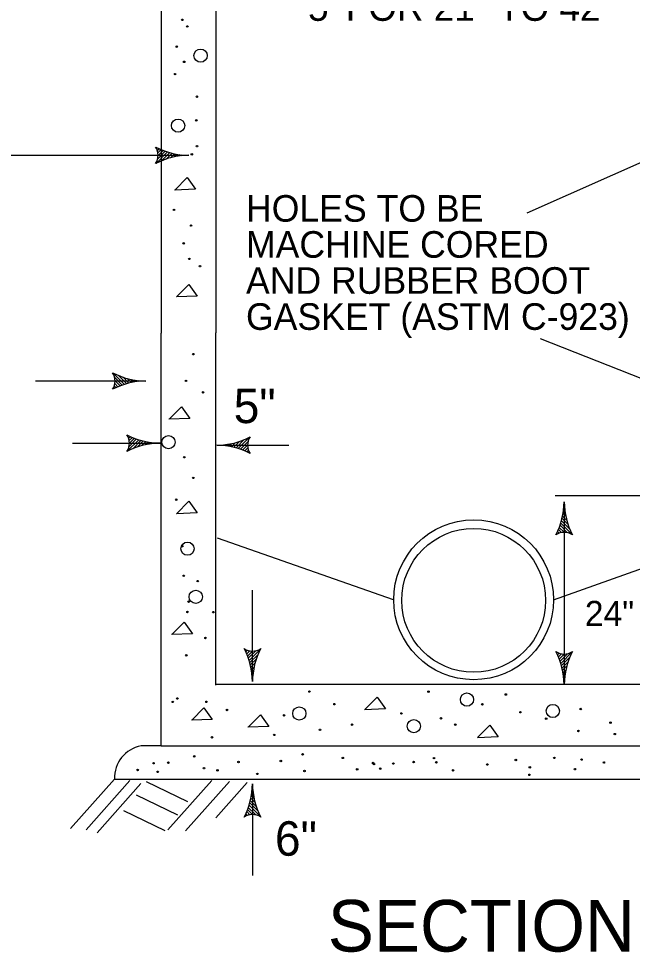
# Model space of a CAD drawing. Extents: x -952 to -721, y 1680 to 1979.
# Drawn here: x -873.9 to -826.8, y 1756.4 to 1828.1 of the extents above; entities that cross this region are included whole.
import ezdxf

# ---------------------------------------------------------------- set-up
doc = ezdxf.new("R2010")
doc.units = 0
doc.layers.add('1', color=7, linetype='Continuous')

msp = doc.modelspace()

# ---------------------------------------------------------------- linework, layer by layer
at = {"layer": '1'}
for p, q in [((-862.946, 1834.415), (-862.946, 1803.913)), ((-858.734, 1833.269), (-858.734, 1803.95)), ((-819.449, 1819.969), (-834.887, 1813.145)), ((-863.326, 1816.955), (-862.449, 1817.833)), ((-863.3, 1818.107), (-863.252, 1818.155)), ((-863.231, 1817.949), (-863.099, 1818.081)), ((-863.194, 1817.315), (-862.618, 1817.891)), ((-863.184, 1817.774), (-862.946, 1818.012)), ((-863.163, 1817.568), (-862.782, 1817.949)), ((-862.914, 1817.146), (-862.28, 1817.785)), ((-862.55, 1817.283), (-862.1, 1817.737)), ((-862.227, 1817.383), (-861.921, 1817.695)), ((-884.405, 1817.574), (-860.822, 1817.574)), ((-861.937, 1817.452), (-861.731, 1817.658)), ((-861.657, 1817.505), (-861.535, 1817.626)), ((-861.398, 1817.542), (-861.339, 1817.6)), ((-861.149, 1817.563), (-861.128, 1817.584)), ((-862.946, 1772.264), (-862.946, 1803.913)), ((-858.734, 1776.914), (-858.734, 1803.95)), ((-819.449, 1797.826), (-833.82, 1803.481)), ((-866.632, 1800.869), (-865.755, 1799.992)), ((-866.5, 1800.515), (-865.924, 1799.939)), ((-866.215, 1800.679), (-865.58, 1800.045)), ((-865.855, 1800.542), (-865.406, 1800.092)), ((-864.122, 1800.251), (-872.587, 1800.251)), ((-866.537, 1799.876), (-866.4, 1799.744)), ((-866.484, 1800.05), (-866.246, 1799.812)), ((-866.463, 1800.256), (-866.088, 1799.876)), ((-865.533, 1800.446), (-865.221, 1800.135)), ((-865.237, 1800.372), (-865.031, 1800.172)), ((-864.962, 1800.325), (-864.841, 1800.203)), ((-864.703, 1800.288), (-864.64, 1800.224)), ((-864.455, 1800.261), (-864.428, 1800.24)), ((-866.6, 1799.717), (-866.553, 1799.67)), ((-869.737, 1795.49), (-863.02, 1795.49)), ((-865.53, 1794.871), (-864.653, 1795.748)), ((-865.498, 1796.023), (-865.451, 1796.071)), ((-865.435, 1795.865), (-865.298, 1795.997)), ((-865.398, 1795.231), (-864.822, 1795.807)), ((-865.382, 1795.69), (-865.144, 1795.928)), ((-865.361, 1795.484), (-864.986, 1795.865)), ((-865.113, 1795.061), (-864.478, 1795.701)), ((-864.753, 1795.199), (-864.304, 1795.653)), ((-864.431, 1795.299), (-864.119, 1795.611)), ((-864.135, 1795.368), (-863.929, 1795.574)), ((-863.86, 1795.421), (-863.739, 1795.542)), ((-863.601, 1795.458), (-863.538, 1795.516)), ((-863.353, 1795.479), (-863.326, 1795.5)), ((-857.244, 1795.521), (-857.55, 1795.209)), ((-856.922, 1795.616), (-857.371, 1795.167)), ((-856.557, 1795.754), (-857.191, 1795.12)), ((-856.145, 1795.944), (-857.022, 1795.067)), ((-856.277, 1795.59), (-856.853, 1795.014)), ((-858.65, 1795.326), (-853.133, 1795.326)), ((-858.322, 1795.336), (-858.343, 1795.315)), ((-858.074, 1795.363), (-858.132, 1795.299)), ((-857.815, 1795.4), (-857.936, 1795.278)), ((-857.535, 1795.447), (-857.741, 1795.246)), ((-856.309, 1795.331), (-856.689, 1794.951)), ((-856.287, 1795.125), (-856.525, 1794.887)), ((-856.24, 1794.951), (-856.372, 1794.818)), ((-856.171, 1794.792), (-856.219, 1794.744)), ((-832.711, 1791.459), (-822.289, 1791.459)), ((-831.984, 1790.408), (-832.042, 1790.466)), ((-832.005, 1790.656), (-832.026, 1790.677)), ((-832.015, 1790.984), (-832.015, 1777.435)), ((-831.825, 1789.578), (-832.137, 1789.884)), ((-831.894, 1789.869), (-832.1, 1790.075)), ((-831.947, 1790.149), (-832.068, 1790.27)), ((-831.757, 1788.611), (-832.333, 1789.187)), ((-831.397, 1788.479), (-832.274, 1789.356)), ((-831.587, 1788.891), (-832.227, 1789.525)), ((-831.725, 1789.256), (-832.179, 1789.705)), ((-832.549, 1788.505), (-832.597, 1788.553)), ((-832.391, 1788.574), (-832.523, 1788.706)), ((-832.216, 1788.621), (-832.454, 1788.859)), ((-832.01, 1788.643), (-832.391, 1789.023)), ((-845.097, 1783.465), (-858.607, 1788.19)), ((-832.827, 1783.465), (-819.481, 1788.237)), ((-855.931, 1777.183), (-855.931, 1784.201)), ((-856.464, 1779.662), (-856.512, 1779.614)), ((-856.306, 1779.593), (-856.438, 1779.461)), ((-856.131, 1779.545), (-856.369, 1779.308)), ((-855.925, 1779.524), (-856.306, 1779.144)), ((-855.672, 1779.556), (-856.248, 1778.98)), ((-855.312, 1779.688), (-856.19, 1778.811)), ((-855.503, 1779.276), (-856.142, 1778.642)), ((-832.549, 1779.434), (-832.597, 1779.387)), ((-832.391, 1779.366), (-832.523, 1779.234)), ((-832.216, 1779.318), (-832.454, 1779.08)), ((-832.01, 1779.297), (-832.391, 1778.917)), ((-831.757, 1779.329), (-832.333, 1778.753)), ((-831.397, 1779.461), (-832.274, 1778.584)), ((-831.587, 1779.049), (-832.227, 1778.415)), ((-855.64, 1778.911), (-856.094, 1778.462)), ((-855.74, 1778.589), (-856.052, 1778.282)), ((-855.809, 1778.298), (-856.015, 1778.092)), ((-831.725, 1778.684), (-832.179, 1778.235)), ((-831.825, 1778.362), (-832.137, 1778.055)), ((-855.862, 1778.018), (-855.984, 1777.897)), ((-855.899, 1777.759), (-855.957, 1777.701)), ((-831.894, 1778.071), (-832.1, 1777.865)), ((-831.947, 1777.791), (-832.068, 1777.669)), ((-858.734, 1776.999), (-819.449, 1776.999)), ((-855.92, 1777.511), (-855.941, 1777.49)), ((-831.984, 1777.532), (-832.042, 1777.474)), ((-832.005, 1777.284), (-832.026, 1777.263)), ((-862.914, 1772.264), (-864.478, 1772.253)), ((-862.946, 1772.264), (-815.179, 1772.264)), ((-866.518, 1769.706), (-869.879, 1765.917)), ((-866.518, 1769.706), (-812.621, 1769.706)), ((-865.329, 1769.59), (-868.696, 1765.801)), ((-864.489, 1769.373), (-867.85, 1765.579)), ((-864.093, 1769.527), (-860.911, 1767.989)), ((-859.046, 1769.606), (-862.412, 1765.817)), ((-857.704, 1769.516), (-861.065, 1765.722)), ((-856.33, 1769.447), (-858.75, 1766.726)), ((-855.92, 1769.004), (-855.941, 1769.025)), ((-855.931, 1769.331), (-855.931, 1762.314)), ((-864.864, 1768.507), (-861.688, 1766.969)), ((-855.809, 1768.216), (-856.015, 1768.422)), ((-855.862, 1768.496), (-855.984, 1768.618)), ((-855.899, 1768.755), (-855.957, 1768.814)), ((-855.312, 1766.827), (-856.19, 1767.704)), ((-855.503, 1767.239), (-856.142, 1767.873)), ((-855.64, 1767.603), (-856.094, 1768.053)), ((-855.74, 1767.926), (-856.052, 1768.232)), ((-865.826, 1767.302), (-862.65, 1765.764)), ((-856.464, 1766.853), (-856.512, 1766.901)), ((-856.306, 1766.922), (-856.438, 1767.054)), ((-856.131, 1766.969), (-856.369, 1767.207)), ((-855.925, 1766.99), (-856.306, 1767.371)), ((-855.672, 1766.959), (-856.248, 1767.535))]:
    msp.add_line(p, q, dxfattribs=at)
for points in [[(-861.894, 1814.905), (-860.948, 1815.861), (-860.309, 1814.963), (-861.91, 1814.9)], [(-861.746, 1806.719), (-860.8, 1807.67), (-860.161, 1806.772), (-861.762, 1806.709)], [(-862.328, 1797.323), (-861.376, 1798.274), (-860.742, 1797.376), (-862.338, 1797.313)], [(-861.746, 1790.073), (-860.8, 1791.024), (-860.161, 1790.126), (-861.762, 1790.062)], [(-862.116, 1780.804), (-861.17, 1781.76), (-860.531, 1780.862), (-862.132, 1780.798)], [(-847.32, 1775.038), (-846.368, 1775.99), (-845.734, 1775.091), (-847.33, 1775.028)], [(-860.594, 1774.235), (-859.648, 1775.186), (-859.009, 1774.288), (-860.61, 1774.225)], [(-856.266, 1773.696), (-855.315, 1774.647), (-854.681, 1773.749), (-856.277, 1773.686)], [(-838.658, 1772.893), (-837.712, 1773.844), (-837.073, 1772.946), (-838.674, 1772.882)]]:
    msp.add_lwpolyline(points, dxfattribs=at)
for centre, radius in [((-861.319, 1827.968), 0.0581), ((-860.928, 1827.463), 0.0581), ((-861.737, 1825.915), 0.0581), ((-859.908, 1825.222), 0.508), ((-861.168, 1824.747), 0.0581), ((-861.863, 1823.804), 0.0581), ((-860.193, 1822.073), 0.0581), ((-861.639, 1819.851), 0.508), ((-860.238, 1820.252), 0.0581), ((-860.582, 1817.644), 0.0581), ((-860.18, 1818.273), 0.0581), ((-861.945, 1813.385), 0.0581), ((-860.637, 1812.183), 0.0581), ((-861.205, 1810.817), 0.0581), ((-860.769, 1809.625), 0.0581), ((-859.958, 1809.065), 0.0581), ((-860.476, 1802.314), 0.0581), ((-861.026, 1800.264), 0.0581), ((-859.715, 1799.378), 0.0581), ((-862.376, 1795.558), 0.508), ((-861.163, 1794.406), 0.0581), ((-860.468, 1792.818), 0.0581), ((-861.779, 1791.142), 0.0581), ((-838.961, 1783.465), 6.134), ((-838.959, 1783.42), 5.521), ((-860.912, 1787.385), 0.508), ((-861.314, 1787.575), 0.0581), ((-861.205, 1785.306), 0.0581), ((-860.127, 1784.899), 0.0581), ((-860.283, 1783.689), 0.508), ((-860.83, 1783.321), 0.0581), ((-860.917, 1782.531), 0.0581), ((-858.938, 1782.513), 0.0581), ((-859.538, 1780.539), 0.0581), ((-861.005, 1779.207), 0.0581), ((-851.559, 1776.422), 0.0581), ((-842.427, 1776.412), 0.0581), ((-839.473, 1775.807), 0.508), ((-836.49, 1776.195), 0.0581), ((-862.043, 1775.63), 0.0581), ((-861.7, 1775.891), 0.0581), ((-859.459, 1775.632), 0.0581), ((-849.64, 1775.455), 0.0581), ((-838.292, 1775.447), 0.0581), ((-832.883, 1774.932), 0.508), ((-857.881, 1775.009), 0.0581), ((-852.335, 1774.739), 0.508), ((-844.501, 1774.744), 0.0581), ((-835.369, 1774.837), 0.0581), ((-830.748, 1775.083), 0.0581), ((-853.503, 1774.597), 0.0581), ((-843.55, 1773.764), 0.508), ((-841.47, 1774.372), 0.0581), ((-833.396, 1774.343), 0.0581), ((-828.462, 1774.031), 0.0581), ((-850.745, 1773.487), 0.0581), ((-848.285, 1773.886), 0.0581), ((-840.366, 1773.886), 0.0581), ((-830.922, 1773.397), 0.0581), ((-859.036, 1772.911), 0.0581), ((-854.259, 1773.098), 0.0581), ((-828.127, 1773.156), 0.0581), ((-860.397, 1771.447), 0.0581), ((-853.752, 1771.09), 0.0581), ((-852.082, 1771.6), 0.0581), ((-848.998, 1771.333), 0.0581), ((-842.004, 1771.315), 0.0581), ((-835.723, 1771.175), 0.0581), ((-832.767, 1771.331), 0.0581), ((-830.682, 1771.204), 0.0581), ((-864.738, 1770.406), 0.0581), ((-863.517, 1770.924), 0.0581), ((-862.381, 1770.963), 0.0581), ((-859.641, 1770.541), 0.0581), ((-858.613, 1770.372), 0.0581), ((-856.999, 1771.016), 0.0581), ((-847.899, 1770.451), 0.0581), ((-846.678, 1770.94), 0.0581), ((-846.602, 1770.86), 0.0581), ((-846.129, 1770.512), 0.0581), ((-845.122, 1770.897), 0.0581), ((-843.563, 1771.014), 0.0581), ((-841.822, 1770.998), 0.0581), ((-840.535, 1770.377), 0.0581), ((-837.916, 1770.826), 0.0581), ((-834.648, 1770.609), 0.0581), ((-831.192, 1770.469), 0.0581), ((-828.97, 1770.977), 0.0581), ((-863.208, 1770.261), 0.0581), ((-855.556, 1770.105), 0.0581), ((-851.936, 1770.332), 0.0581), ((-834.68, 1770.031), 0.0581)]:
    msp.add_circle(centre, radius, dxfattribs=at)
for centre, radius, start, end in [((-860.764, 1823.185), 5.612, 242.49312, 269.43439), ((-864.309, 1817.573), 1.144, 326.33814, 33.66186), ((-860.764, 1811.961), 5.612, 90.56561, 117.50688), ((-864.068, 1805.862), 5.612, 242.49312, 269.4344), ((-867.613, 1800.25), 1.144, 326.33814, 33.66186), ((-864.068, 1794.639), 5.612, 90.56561, 117.50688), ((-862.965, 1801.101), 5.612, 242.49312, 269.43439), ((-866.51, 1795.489), 1.144, 326.33814, 33.66186), ((-862.965, 1789.877), 5.612, 90.56561, 117.50688), ((-858.706, 1800.937), 5.612, 270.5656, 297.50688), ((-855.162, 1795.325), 1.144, 146.33814, 213.66186), ((-858.706, 1789.713), 5.612, 62.49312, 89.43439), ((-837.628, 1791.038), 5.612, 332.49312, 359.43439), ((-826.404, 1791.038), 5.612, 180.5656, 207.50688), ((-832.016, 1787.494), 1.144, 56.33814, 123.66186), ((-861.543, 1777.128), 5.612, 0.56561, 27.50688), ((-855.931, 1780.673), 1.144, 236.33814, 303.66186), ((-850.32, 1777.128), 5.612, 152.49312, 179.4344), ((-837.628, 1776.901), 5.612, 0.56561, 27.50688), ((-832.016, 1780.445), 1.144, 236.33814, 303.66186), ((-826.404, 1776.901), 5.612, 152.49312, 179.4344), ((-864.034, 1769.813), 2.477, 100.29637, 182.48566), ((-861.543, 1769.386), 5.612, 332.49312, 359.43439), ((-850.32, 1769.386), 5.612, 180.5656, 207.50688), ((-855.931, 1765.842), 1.144, 56.33814, 123.66186)]:
    msp.add_arc(centre, radius, start, end, dxfattribs=at)

# ---------------------------------------------------------------- texts
for s, height, p in [('5\' FOR 21" TO 42"', 2.1138, (-851.668, 1827.893)), ('HOLES TO BE', 2.04257, (-856.426, 1812.478)), ('MACHINE CORED', 2.04257, (-856.426, 1809.711)), ('AND RUBBER BOOT', 2.04257, (-856.426, 1806.945)), ('GASKET (ASTM C-923)', 2.04257, (-856.426, 1804.178)), ('5"', 2.6423, (-857.368, 1797.023)), ('24" MAX.', 1.9262, (-830.427, 1781.455)), ('6"', 2.6423, (-854.203, 1763.825)), ('SECTION', 3.9634, (-850.149, 1756.468))]:
    msp.add_text(s, height=height, dxfattribs=at).set_placement(p)

doc.saveas('drawing.dxf')
